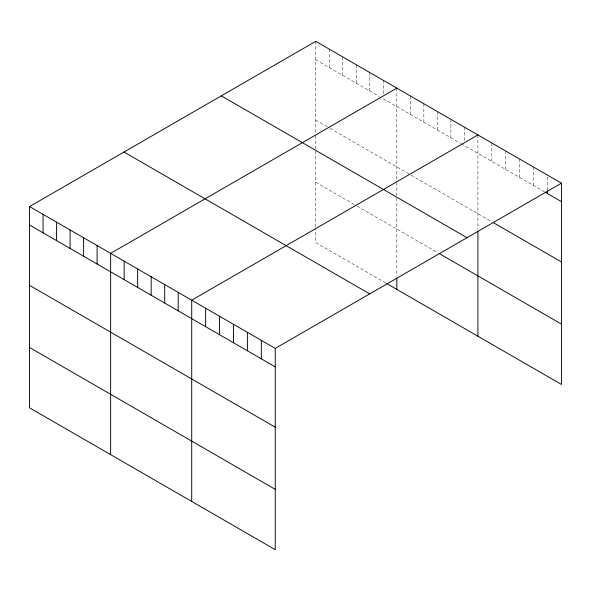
<?xml version="1.0" encoding="UTF-8"?>
<svg xmlns="http://www.w3.org/2000/svg" width="591" height="591" viewBox="0 0 591 591"><rect width="100%" height="100%" fill="white"/><g stroke="black" fill="none" stroke-linecap="round" stroke-linejoin="round"><path stroke-width="0.44" stroke-dasharray="2.96 2.22" d="M315.749 59.78L379.341 96.496M383.315 98.786L460.426 143.31M461.216 143.768L544.429 191.809M315.749 120.106L329.261 127.907M330.059 128.365L410.346 174.722M411.137 175.18L491.838 221.765M315.749 182.257L356.292 205.668M357.082 206.126L437.37 252.475M385.701 282.971L315.749 242.591L315.749 228.392M547.525 176.982L547.525 189.903M533.607 167.105L533.607 185.559M519.681 159.06L519.681 177.522M505.756 151.023L505.756 169.484M491.838 142.985L491.838 161.439M477.912 134.947L477.912 229.271M464.4 127.146L464.4 140.99M450.881 119.345L450.881 137.799M437.37 111.544L437.37 129.998M423.858 103.743L423.858 122.197M410.346 95.934L410.346 114.395M396.827 88.133L396.827 180.632M396.827 182.456L396.827 196.168M396.827 197.992L396.827 276.093M383.315 80.332L383.315 94.176M369.803 72.53L369.803 90.984M356.292 64.729L356.292 83.183M342.773 56.928L342.773 75.382M329.261 49.127L329.261 67.581M315.749 41.326L315.749 133.817M315.749 135.642L315.749 149.353M315.749 151.185L315.749 226.619"/><path stroke-width="0.89" d="M561.45 183.18L275.251 348.409L275.251 549.674L29.55 407.82L29.55 206.555L315.749 41.326L561.45 183.18L561.45 384.445L386.492 283.436M396.827 88.133L110.635 253.369L110.635 454.634M477.912 134.947L191.713 300.184L191.713 501.449M545.205 192.26L561.45 201.634M493.382 222.659L561.45 261.961M221.3 95.853L467.008 237.708M438.958 253.399L561.45 324.119M123.992 152.027L369.7 293.882M29.55 206.555L275.251 348.409M29.55 225.016L275.251 366.871M29.55 285.342L275.251 427.197M29.55 347.493L275.251 489.348M547.525 190.827L547.525 193.597M477.912 231.096L477.912 336.213M396.827 277.866L396.827 289.398M261.333 340.372L261.333 358.833M247.407 332.334L247.407 350.795M233.482 324.296L233.482 342.75M219.556 316.259L219.556 334.713M205.638 308.221L205.638 326.675M178.201 292.382L178.201 310.836M164.69 284.581L164.69 303.035M151.17 276.773L151.17 295.234M137.659 268.971L137.659 287.433M124.147 261.17L124.147 279.624M97.116 245.568L97.116 264.022M83.604 237.767L83.604 256.221M70.093 229.965L70.093 248.419M56.581 222.164L56.581 240.618M43.062 214.363L43.062 232.817"/></g></svg>
